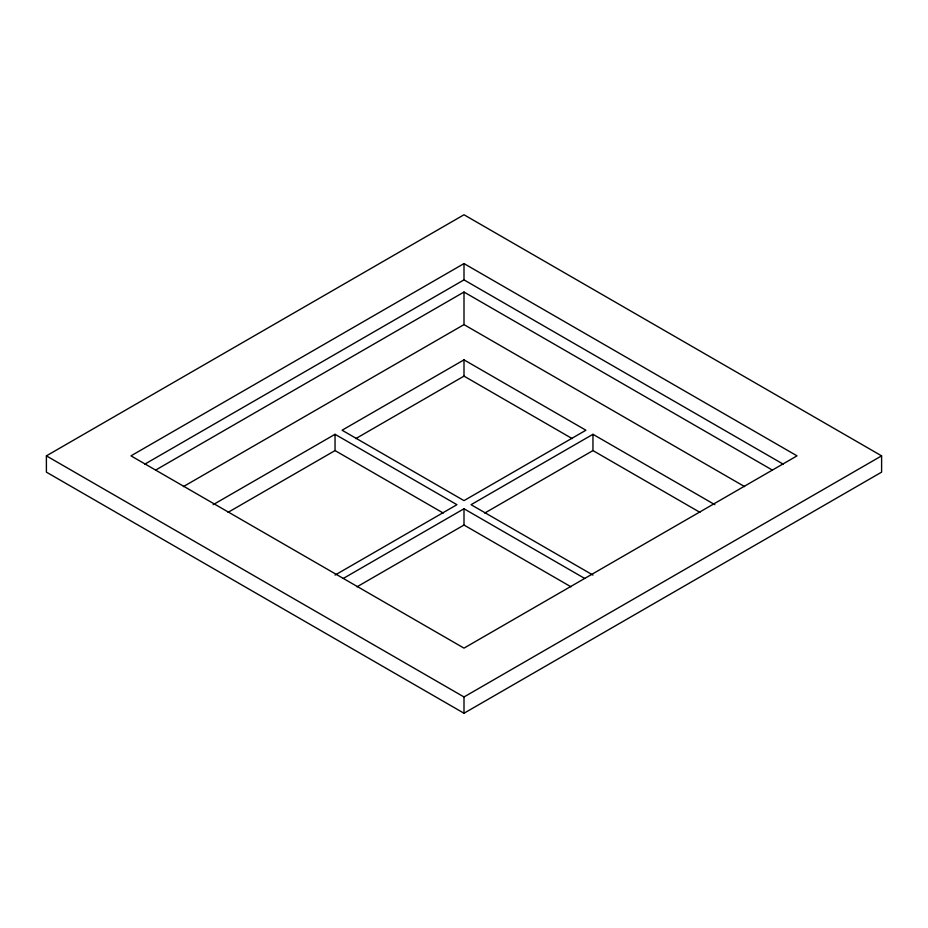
<?xml version="1.0" encoding="UTF-8"?>
<svg xmlns="http://www.w3.org/2000/svg" width="928" height="928" viewBox="0 0 928 928"><rect width="100%" height="100%" fill="white"/><g stroke="black" fill="none" stroke-linecap="round" stroke-linejoin="round"><path stroke-width="1.39" d="M46.4 455.857L464 214.762L881.6 455.857L881.6 472.143L464 713.238L46.4 472.143L46.4 455.857L464 696.963L881.6 455.857M464 263.587L130.976 455.857L464 648.127L797.024 455.857L464 263.587L464 279.873L783.255 464.186M144.745 464.186L464 279.873M155.823 469.974L464 292.042L772.177 469.974M183.384 486.608L464 324.603L744.616 486.608M213.127 504.693L335.043 434.304L456.947 504.693L335.043 575.082M464 359.855L342.084 430.232L464 500.621L585.916 430.232L464 359.855L464 376.13L355.772 438.608M228.056 512.349L335.043 450.579L443.271 513.068M343.325 578.434L464 508.764L584.675 578.434M714.873 504.693L592.957 434.304L471.053 504.693L592.957 575.082M357.013 586.809L464 525.039L570.987 586.809M484.729 513.068L592.957 450.579L699.944 512.349M464 376.13L572.228 438.608M592.957 434.304L592.957 450.579M464 292.042L464 324.603M464 508.764L464 525.039M464 696.963L464 713.238M335.043 434.304L335.043 450.579"/></g></svg>
